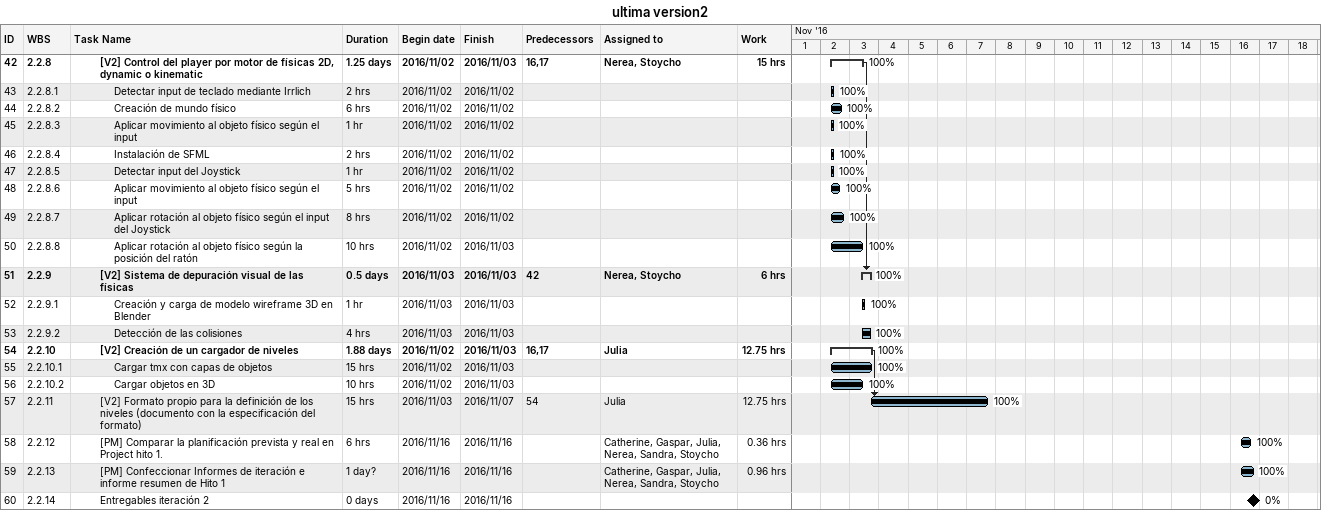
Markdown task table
ultima version2

| ID | WBS | Task | Duration | Start | Finish | Predecessors | Resources | % complete | Work (h) |
|---|---|---|---|---|---|---|---|---|---|
| 42 | 2.2.8 | **[V2] Control del player por motor de físicas 2D, dynamic o kinematic** | 1.25d | 2016-11-02 | 2016-11-03 | 16, 17 | Nerea, Stoycho | 100 | 15 |
| 43 | 2.2.8.1 | Detectar input de teclado mediante Irrlich | 2h | 2016-11-02 | 2016-11-02 |  |  | 100 |  |
| 44 | 2.2.8.2 | Creación de mundo físico | 6h | 2016-11-02 | 2016-11-02 |  |  | 100 |  |
| 45 | 2.2.8.3 | Aplicar movimiento al objeto físico según el input | 1h | 2016-11-02 | 2016-11-02 |  |  | 100 |  |
| 46 | 2.2.8.4 | Instalación de SFML | 2h | 2016-11-02 | 2016-11-02 |  |  | 100 |  |
| 47 | 2.2.8.5 | Detectar input del Joystick | 1h | 2016-11-02 | 2016-11-02 |  |  | 100 |  |
| 48 | 2.2.8.6 | Aplicar movimiento al objeto físico según el input | 5h | 2016-11-02 | 2016-11-02 |  |  | 100 |  |
| 49 | 2.2.8.7 | Aplicar rotación al objeto físico según el input del Joystick | 8h | 2016-11-02 | 2016-11-02 |  |  | 100 |  |
| 50 | 2.2.8.8 | Aplicar rotación al objeto físico según la posición del ratón | 10h | 2016-11-02 | 2016-11-03 |  |  | 100 |  |
| 51 | 2.2.9 | **[V2] Sistema de depuración visual de las físicas** | 0.5d | 2016-11-03 | 2016-11-03 | 42 | Nerea, Stoycho | 100 | 6 |
| 52 | 2.2.9.1 | Creación y carga de modelo wireframe 3D en Blender | 1h | 2016-11-03 | 2016-11-03 |  |  | 100 |  |
| 53 | 2.2.9.2 | Detección de las colisiones | 4h | 2016-11-03 | 2016-11-03 |  |  | 100 |  |
| 54 | 2.2.10 | **[V2] Creación de un cargador de niveles** | 1.88d | 2016-11-02 | 2016-11-03 | 16, 17 | Julia | 100 | 12.75 |
| 55 | 2.2.10.1 | Cargar tmx con capas de objetos | 15h | 2016-11-02 | 2016-11-03 |  |  | 100 |  |
| 56 | 2.2.10.2 | Cargar objetos en 3D | 10h | 2016-11-02 | 2016-11-03 |  |  | 100 |  |
| 57 | 2.2.11 | [V2] Formato propio para la definición de los niveles (documento con la especificación del formato) | 15h | 2016-11-03 | 2016-11-07 | 54 | Julia | 100 | 12.75 |
| 58 | 2.2.12 | [PM] Comparar la planificación prevista y real en Project hito 1. | 6h | 2016-11-16 | 2016-11-16 |  | Catherine, Gaspar, Julia, Nerea, Sandra, Stoycho | 100 | 0.36 |
| 59 | 2.2.13 | [PM] Confeccionar Informes de iteración e informe resumen de Hito 1 | 1d? | 2016-11-16 | 2016-11-16 |  | Catherine, Gaspar, Julia, Nerea, Sandra, Stoycho | 100 | 0.96 |
| 60 | 2.2.14 | Entregables iteración 2 | 0d | 2016-11-16 | 2016-11-16 |  |  | 0 |  |
